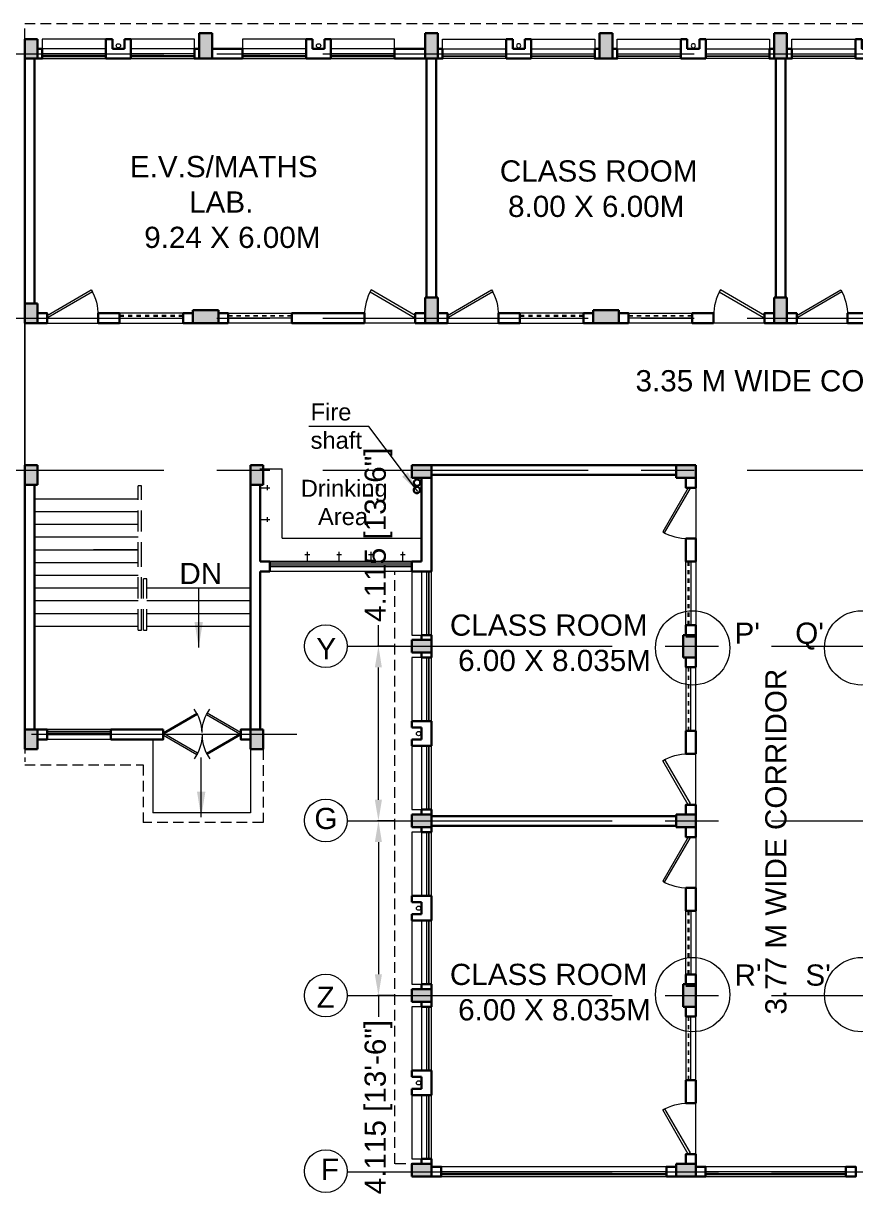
# Model space of a CAD drawing. Header units: millimetres. Extents: x 1898 to 3725, y 783 to 1532.
# Drawn here: x 3364.88 to 3384.49, y 1002.7 to 1030.27 of the extents above; entities that cross this region are included whole.
import ezdxf

# ---------------------------------------------------------------- set-up
doc = ezdxf.new("R2010")
doc.units = ezdxf.units.MM
for name, pattern in [('CENTER', [2, 1.25, -0.25, 0.25, -0.25]), ('CENTER2', [1.125, 0.75, -0.125, 0.125, -0.125]), ('DASHED', [0.75, 0.5, -0.25]), ('DASHED2', [0.375, 0.25, -0.125]), ('HIDDEN', [0.375, 0.25, -0.125])]:
    doc.linetypes.add(name, pattern=pattern)
doc.layers.get('0').update_dxf_attribs({"lineweight": 20})
doc.layers.get('Defpoints').update_dxf_attribs({"lineweight": 15})
for name, color, linetype, lineweight in [('BL', 1, 'CENTER2', 30), ('CLL LEV.', 15, 'Continuous', 18), ('COL HATCH', 253, 'Continuous', 13), ('Column', 251, 'Continuous', 30), ('DIM', 6, 'Continuous', 18), ('Door', 54, 'Continuous', 18), ('expension joint', 248, 'Continuous', 18), ('Fixture', 44, 'Continuous', 13), ('glass', 5, 'Continuous', 18), ('GRID', 134, 'CENTER', 18), ('GRID TEXT', 134, 'Continuous', 15), ('PROJ.', 30, 'DASHED2', 15), ('Railing', 23, 'Continuous', 13), ('STAIRS', 10, 'Continuous', 18), ('TEXT', 7, 'Continuous', 15), ('Ventilator', 4, 'DASHED', 18), ('Wall', 7, 'Continuous', 30), ('Window', 150, 'Continuous', 15), ('Window-Wall', 7, 'Continuous', 18)]:
    doc.layers.add(name, color=color, linetype=linetype, lineweight=lineweight)
doc.styles.add('DIM', font='arial.ttf', dxfattribs={"height": 0.5})
doc.styles.add('L120', font='arial.ttf', dxfattribs={"height": 0.6})
doc.styles.get("Standard").update_dxf_attribs({"font": 'arial.ttf', "height": 0.2})
doc.styles.add('Tabrej', font='arial.ttf')
doc.dimstyles.new('Current Dim style', dxfattribs={"dimscale": 0.3, "dimtxt": 0.2, "dimasz": 2, "dimexe": 0.18, "dimexo": 1, "dimgap": 0.09, "dimtad": 0, "dimzin": 0, "dimdsep": 46, "dimtxsty": 'Standard', "dimcen": 0.09, "dimclrd": 256, "dimclre": 256, "dimclrt": 7, "dimadec": 0, "dimazin": 0, "dimtfac": 1, "dimtofl": 0, "dimtmove": 2, "dimatfit": 3, "dimfxl": 0, "dimtolj": 1, "dimtzin": 0, "dimlwd": -1, "dimlwe": -1, "dimarcsym": 0})
doc.dimstyles.new('DIM', dxfattribs={"dimtxt": 0.5, "dimasz": 0.5, "dimexe": 0.02, "dimexo": 0, "dimgap": 0.1, "dimtad": 0, "dimdec": 3, "dimzin": 0, "dimdsep": 46, "dimtxsty": 'DIM', "dimcen": 0, "dimclrd": 251, "dimclre": 256, "dimclrt": 7, "dimadec": 0, "dimazin": 0, "dimtfac": 1, "dimtdec": 3, "dimtofl": 0, "dimtmove": 0, "dimatfit": 3, "dimfxl": 0, "dimtolj": 1, "dimtzin": 0, "dimlwd": -1, "dimlwe": -1, "dimarcsym": 0})

# ---------------------------------------------------------------- blocks, each defined once
blk = doc.blocks.new('WINDOW 1')
at = {"layer": 'CLL LEV.'}
for p, q in [((-0.23, 0), (-0.46, 0)), ((-0.46, 0), (-0.46, -1.5)), ((-0.46, -1.5), (-0.23, -1.5))]:
    blk.add_line(p, q, dxfattribs=at)
at = {"layer": 'Window'}
for p, q in [((-0.065, 0), (-0.065, -1.5)), ((-0.05, -1.5), (-0.05, 0))]:
    blk.add_line(p, q, dxfattribs=at)
at = {"layer": 'Window-Wall'}
for p, q in [((0, 0), (-0.23, 0)), ((-0.23, 0), (-0.23, -1.5)), ((-0.115, 0), (-0.115, -1.5)), ((0, -1.5), (0, 0)), ((-0.23, -1.5), (0, -1.5))]:
    blk.add_line(p, q, dxfattribs=at)
blk = doc.blocks.new('CU')
at = {"layer": 'COL HATCH', "linetype": 'CENTER2'}
h = blk.add_hatch(color=256, dxfattribs=at)
h.dxf.hatch_style = 1
h.paths.add_polyline_path([(0, 0.035), (0, -0.265), (0.46, -0.265), (0.46, 0.035)])
at = {"layer": 'Column', "linetype": 'CENTER2'}
blk.add_lwpolyline([(0, 0.035), (0, -0.265), (0.46, -0.265), (0.46, 0.035), (0, 0.035)], dxfattribs=at)
blk = doc.blocks.new('VENTILATOR')
at = {"layer": 'Ventilator', "ltscale": 0.02}
for p, q in [((-0.18, -1.5), (-0.18, 0)), ((-0.165, 0), (-0.165, -1.5))]:
    blk.add_line(p, q, dxfattribs=at)
at = {"layer": 'Window-Wall'}
for p, q in [((-0.23, 0), (0, 0)), ((-0.23, -1.5), (-0.23, 0)), ((-0.115, 0), (-0.115, -1.5)), ((0, 0), (0, -1.5)), ((-0.23, -1.5), (0, -1.5))]:
    blk.add_line(p, q, dxfattribs=at)
blk = doc.blocks.new('C3')
at = {"layer": 'COL HATCH'}
h = blk.add_hatch(color=256, dxfattribs=at)
h.dxf.hatch_style = 1
h.paths.add_polyline_path([(0.3, 0), (0, 0), (0, -0.53), (0.3, -0.53)])
at = {"layer": 'Column'}
for p, q in [((0, 0), (0, -0.53)), ((0.3, 0), (0, 0)), ((0.3, -0.53), (0.3, 0)), ((0, -0.53), (0.3, -0.53))]:
    blk.add_line(p, q, dxfattribs=at)
blk = doc.blocks.new('SHAFT')
at = {"layer": 'Fixture'}
blk.add_circle((0.327, -0.302), 0.05, dxfattribs=at)
at = {"layer": 'Wall'}
for p, q in [((0.035, 0), (0.62, 0)), ((0.035, 0), (0.035, -0.46)), ((0.185, -0.46), (0.185, -0.23)), ((0.185, -0.23), (0.47, -0.23)), ((0.47, -0.46), (0.47, -0.23)), ((0.62, 0), (0.62, -0.46)), ((0.035, -0.46), (0.185, -0.46)), ((0.62, -0.46), (0.47, -0.46))]:
    blk.add_line(p, q, dxfattribs=at)
blk = doc.blocks.new('*U18')
for p, q in [((0, 0), (0, 6)), ((40, 0), (40, 6))]:
    blk.add_line(p, q)
blk.add_lwpolyline([(0, 0), (34.64, -20), (35.52, -18.48), (0.88, 1.52)], close=True)
blk.add_arc((0, 0), 40, 330, 360)
blk = doc.blocks.new('Door')
at = {"layer": 'Door'}
blk.add_line((0, 0.18), (1.199, 0.18), dxfattribs=at)
at = {"layer": 'Door', "xscale": 0.0299845412869386, "yscale": 0.0299845412869386, "zscale": 0.0299845412869386}
blk.add_blockref('*U18', (0, 0), dxfattribs=at)
blk = doc.blocks.new('A$C65A3360F')
at = {"layer": 'Fixture', "linetype": 'CENTER2'}
for p, q in [((0, 0), (-0.23, 0)), ((0, 0), (-0.23, 0)), ((-0.166, 0.057), (-0.166, 0)), ((-0.166, 0.057), (-0.166, 0)), ((-0.166, 0), (-0.166, -0.057)), ((-0.166, 0), (-0.166, -0.057))]:
    blk.add_line(p, q, dxfattribs=at)
blk = doc.blocks.new('Door - Left Hung 36 in.')
blk.add_lwpolyline([(0.8, -1.3), (0, 0), (31.2, 18), (31.9, 16.7)], close=True)
blk.add_arc((0, 0), 36, 0, 37.3101)
blk = doc.blocks.new('C2')
at = {"layer": 'COL HATCH'}
h = blk.add_hatch(color=256, dxfattribs=at)
h.dxf.hatch_style = 1
h.paths.add_polyline_path([(0.3, 0), (0, 0), (0, -0.6), (0.3, -0.6)])
at = {"layer": 'Column'}
for p, q in [((0, 0), (0, -0.6)), ((0.3, 0), (0, 0)), ((0.3, -0.6), (0.3, 0)), ((0, -0.6), (0.3, -0.6))]:
    blk.add_line(p, q, dxfattribs=at)
blk = doc.blocks.new('*D160')
at = {"layer": 'Defpoints', "color": 0, "lineweight": 15, "transparency": 16777216}
for p in [(3373.248, 1015.597), (3373.637, 1015.597), (3373.637, 1011.482)]:
    blk.add_point(p, dxfattribs=at)
at = {"layer": 'DIM', "color": 251, "transparency": 16777216}
for p, q in [((3373.248, 1015.597), (3373.248, 1016.097)), ((3373.248, 1011.982), (3373.248, 1015.097))]:
    blk.add_line(p, q, dxfattribs=at)
at = {"layer": 'DIM', "transparency": 16777216}
for p, q in [((3373.637, 1015.597), (3373.228, 1015.597)), ((3373.637, 1011.482), (3373.228, 1011.482))]:
    blk.add_line(p, q, dxfattribs=at)
at = {"layer": 'DIM', "color": 251, "lineweight": 15, "transparency": 16777216}
for points in [[(3373.164, 1015.097), (3373.331, 1015.097), (3373.248, 1015.597)], [(3373.164, 1011.982), (3373.331, 1011.982), (3373.248, 1011.482)]]:
    blk.add_solid(points, dxfattribs=at)
at = {"layer": 'DIM', "color": 7, "transparency": 16777216, "insert": (3373.248, 1018.224), "char_height": 0.5, "attachment_point": 5, "rotation": 90, "style": 'DIM'}
blk.add_mtext('\\A1;4.115 [13\'-6"]', dxfattribs=at)
blk = doc.blocks.new('*D161')
at = {"layer": 'Defpoints', "color": 0, "lineweight": 15, "transparency": 16777216}
for p in [(3373.637, 1011.482), (3373.248, 1007.367), (3373.637, 1007.367)]:
    blk.add_point(p, dxfattribs=at)
at = {"layer": 'DIM', "transparency": 16777216}
for p, q in [((3373.637, 1011.482), (3373.228, 1011.482)), ((3373.637, 1007.367), (3373.228, 1007.367))]:
    blk.add_line(p, q, dxfattribs=at)
at = {"layer": 'DIM', "color": 251, "transparency": 16777216}
for p, q in [((3373.248, 1010.982), (3373.248, 1007.867)), ((3373.248, 1007.367), (3373.248, 1006.867))]:
    blk.add_line(p, q, dxfattribs=at)
at = {"layer": 'DIM', "color": 251, "lineweight": 15, "transparency": 16777216}
for points in [[(3373.164, 1010.982), (3373.331, 1010.982), (3373.248, 1011.482)], [(3373.164, 1007.867), (3373.331, 1007.867), (3373.248, 1007.367)]]:
    blk.add_solid(points, dxfattribs=at)
at = {"layer": 'DIM', "color": 7, "transparency": 16777216, "insert": (3373.248, 1004.739), "char_height": 0.5, "attachment_point": 5, "rotation": 90, "style": 'DIM'}
blk.add_mtext('\\A1;4.115 [13\'-6"]', dxfattribs=at)
blk = doc.blocks.new('GROUND FLOOR')
at = {"layer": 'BL'}
for centre in [(35.2061, 20.4333), (35.2009, 20.2593)]:
    blk.add_circle(centre, 0.075, dxfattribs=at)
at = {"layer": 'expension joint'}
for p, q in [((25.9586, 24.1935), (25.9586, 20.8435)), ((25.9586, 20.8435), (25.9586, 24.1935))]:
    blk.add_line(p, q, dxfattribs=at)
at = {"layer": 'Fixture'}
for p, q in [((31.4986, 20.761), (32.0286, 20.761)), ((32.0286, 19.126), (32.0286, 20.7606)), ((32.0286, 19.126), (35.3136, 19.126))]:
    blk.add_line(p, q, dxfattribs=at)
at = {"layer": 'glass', "lineweight": 5}
for p, q in [((35.0836, 18.5335), (31.7386, 18.5335)), ((31.7386, 18.4985), (35.0836, 18.4985)), ((27.9886, 14.5735), (26.4886, 14.5735)), ((26.4886, 14.5385), (27.9886, 14.5385))]:
    blk.add_line(p, q, dxfattribs=at)
at = {"layer": 'PROJ.'}
for p, q in [((25.9586, 30.8835), (25.9586, 31.2535)), ((25.9586, 31.2535), (51.8536, 31.2535)), ((34.6836, 4.3835), (34.6836, 18.3435)), ((31.5786, 14.1535), (31.5786, 12.4235)), ((25.9586, 13.7835), (28.7466, 13.7835)), ((28.7466, 13.7835), (28.7466, 12.4235)), ((31.5786, 12.4235), (28.7466, 12.4235)), ((35.3136, 4.3835), (34.6836, 4.3835))]:
    blk.add_line(p, q, dxfattribs=at)
at = {"layer": 'PROJ.', "ltscale": 0.05}
blk.add_line((35.3136, 18.3435), (34.6836, 18.3435), dxfattribs=at)
at = {"layer": 'PROJ.', "ltscale": 0.02}
blk.add_line((25.9586, 14.1535), (25.9586, 13.7835), dxfattribs=at)
at = {"layer": 'Railing', "linetype": 'DASHED'}
for p, q in [((28.6286, 18.5285), (28.6286, 20.3615)), ((28.7086, 18.5285), (28.7086, 20.3615)), ((28.6286, 16.9535), (28.6286, 18.5285)), ((28.7086, 16.9535), (28.7086, 18.5285)), ((28.7586, 16.9535), (28.7586, 18.168)), ((28.8386, 16.9535), (28.8386, 18.168)), ((28.6286, 16.9535), (28.7086, 16.9535)), ((28.7586, 16.9535), (28.8386, 16.9535))]:
    blk.add_line(p, q, dxfattribs=at)
at = {"layer": 'Railing', "linetype": 'HIDDEN', "ltscale": 0.01}
for p, q in [((28.7086, 20.3615), (28.6286, 20.3615)), ((28.8386, 18.168), (28.7586, 18.168))]:
    blk.add_line(p, q, dxfattribs=at)
at = {"layer": 'STAIRS'}
for p, q in [((26.1886, 20.0535), (28.6286, 20.0535)), ((26.1886, 19.7535), (28.6286, 19.7535)), ((26.1886, 19.4535), (28.6286, 19.4535)), ((26.1886, 19.1535), (28.6286, 19.1535)), ((26.1886, 18.8535), (28.6286, 18.8535)), ((28.6286, 18.8535), (27.5785, 18.8535)), ((26.1886, 18.5535), (28.6286, 18.5535)), ((26.1886, 18.2535), (28.6286, 18.2535)), ((26.1886, 17.9535), (28.6286, 17.9535)), ((28.8386, 17.9535), (31.2786, 17.9535)), ((26.1886, 17.6535), (28.6286, 17.6535)), ((28.8386, 17.6535), (31.2786, 17.6535)), ((26.1886, 17.3535), (28.6286, 17.3535)), ((28.8386, 17.3535), (31.2786, 17.3535)), ((26.1886, 17.0535), (28.6286, 17.0535)), ((28.8386, 17.0535), (31.2786, 17.0535)), ((28.9766, 14.3835), (28.9766, 12.6535)), ((31.2786, 14.3835), (31.2786, 12.6535)), ((31.2786, 12.6535), (28.9766, 12.6535))]:
    blk.add_line(p, q, dxfattribs=at)
at = {"layer": 'Wall'}
for p, q in [((25.9586, 24.6535), (25.9586, 30.4235)), ((26.1886, 24.6535), (26.1886, 30.4235)), ((35.4286, 24.7935), (35.4286, 30.4235)), ((35.6586, 24.7935), (35.6586, 30.4235)), ((43.6586, 24.7935), (43.6586, 30.4235)), ((43.8886, 24.7935), (43.8886, 30.4235)), ((41.3136, 20.8435), (35.5436, 20.8435)), ((35.3136, 20.5435), (35.5436, 20.5435)), ((41.3136, 20.6135), (35.5436, 20.6135)), ((35.5436, 20.5435), (35.5436, 18.3435)), ((25.9586, 20.3835), (25.9586, 14.6135)), ((26.1886, 20.3835), (26.1886, 14.6135)), ((31.2786, 20.3835), (31.2786, 14.6135)), ((31.5086, 20.3835), (31.5086, 18.5735)), ((31.7386, 18.5735), (31.5086, 18.5735)), ((31.7386, 18.3435), (31.7386, 18.5735)), ((35.0836, 18.3435), (35.0836, 18.5735)), ((35.0836, 18.5735), (35.3136, 18.5735)), ((31.5086, 14.6135), (31.5086, 18.3435)), ((31.5086, 18.3435), (31.7386, 18.3435)), ((35.5436, 18.3435), (35.0836, 18.3435)), ((41.7736, 16.8085), (41.5436, 16.8085)), ((35.5436, 12.5785), (41.3136, 12.5785)), ((35.5436, 12.3485), (41.3136, 12.3485)), ((41.7736, 8.5785), (41.5436, 8.5785))]:
    blk.add_line(p, q, dxfattribs=at)
for points in [[(26.3736, 30.6535), (26.3736, 30.4235), (26.2586, 30.4235), (26.2586, 30.6535), (26.3736, 30.6535)], [(26.3736, 30.6534), (26.3736, 30.4234), (26.2586, 30.4234), (26.2586, 30.6534), (26.3736, 30.6534)], [(30.0736, 30.6534), (30.0736, 30.4234), (29.9586, 30.4234), (29.9586, 30.6534), (30.0736, 30.6534)], [(31.0911, 30.6534), (31.0911, 30.4234), (30.3736, 30.4234), (30.3736, 30.6534), (31.0911, 30.6534)], [(35.3936, 30.6534), (35.3936, 30.4234), (34.6761, 30.4234), (34.6761, 30.6534), (35.3936, 30.6534)], [(35.6936, 30.6535), (35.6936, 30.4235), (35.8086, 30.4235), (35.8086, 30.6535), (35.6936, 30.6535)], [(39.3936, 30.6535), (39.3936, 30.4235), (39.5086, 30.4235), (39.5086, 30.6535), (39.3936, 30.6535)], [(39.8086, 30.6535), (39.8086, 30.4235), (39.9236, 30.4235), (39.9236, 30.6535), (39.8086, 30.6535)], [(43.5086, 30.6535), (43.5086, 30.4235), (43.6236, 30.4235), (43.6236, 30.6535), (43.5086, 30.6535)], [(43.5086, 30.6535), (43.5086, 30.4235), (43.6236, 30.4235), (43.6236, 30.6535), (43.5086, 30.6535)], [(43.9236, 30.6535), (43.9236, 30.4235), (44.0386, 30.4235), (44.0386, 30.6535), (43.9236, 30.6535)], [(26.2586, 24.1935), (26.2586, 24.4235), (26.4886, 24.4235), (26.4886, 24.1935), (26.2586, 24.1935)], [(29.6936, 24.1935), (29.6936, 24.4235), (29.9236, 24.4235), (29.9236, 24.1935), (29.6936, 24.1935)], [(30.7536, 24.1935), (30.7536, 24.4235), (30.5236, 24.4235), (30.5236, 24.1935), (30.7536, 24.1935)], [(35.3936, 24.1935), (35.3936, 24.4235), (35.1636, 24.4235), (35.1636, 24.1935), (35.3936, 24.1935)], [(35.6936, 24.1935), (35.6936, 24.4235), (35.9236, 24.4235), (35.9236, 24.1935), (35.6936, 24.1935)], [(39.1286, 24.1935), (39.1286, 24.4235), (39.3586, 24.4235), (39.3586, 24.1935), (39.1286, 24.1935)], [(40.1886, 24.1935), (40.1886, 24.4235), (39.9586, 24.4235), (39.9586, 24.1935), (40.1886, 24.1935)], [(43.6236, 24.1935), (43.6236, 24.4235), (43.3936, 24.4235), (43.3936, 24.1935), (43.6236, 24.1935)], [(43.9236, 24.1935), (43.9236, 24.4235), (44.1536, 24.4235), (44.1536, 24.1935), (43.9236, 24.1935)], [(35.3136, 18.5735), (35.3136, 20.5435)], [(41.7736, 20.5435), (41.5436, 20.5435), (41.5436, 20.3135), (41.7736, 20.3135), (41.7736, 20.5435)], [(35.3136, 16.8435), (35.5436, 16.8435), (35.5436, 16.7285), (35.3136, 16.7285), (35.3136, 16.8435)], [(41.7736, 17.0735), (41.5436, 17.0735), (41.5436, 16.8435), (41.7736, 16.8435), (41.7736, 17.0735)], [(35.3136, 16.4285), (35.5436, 16.4285), (35.5436, 16.3135), (35.3136, 16.3135), (35.3136, 16.4285)], [(41.7736, 16.0835), (41.5436, 16.0835), (41.5436, 16.3135), (41.7736, 16.3135), (41.7736, 16.0835)], [(26.4886, 14.6135), (26.2586, 14.6135), (26.2586, 14.3835), (26.4886, 14.3835), (26.4886, 14.6135)], [(31.2786, 14.6135), (31.0486, 14.6135), (31.0486, 14.3835), (31.2786, 14.3835), (31.2786, 14.6135)], [(35.3136, 12.7285), (35.5436, 12.7285), (35.5436, 12.6135), (35.3136, 12.6135), (35.3136, 12.7285)], [(35.3136, 12.7285), (35.5436, 12.7285), (35.5436, 12.6135), (35.3136, 12.6135), (35.3136, 12.7285)], [(41.7736, 12.6135), (41.5436, 12.6135), (41.5436, 12.8435), (41.7736, 12.8435), (41.7736, 12.6135)], [(35.3136, 12.3135), (35.5436, 12.3135), (35.5436, 12.1985), (35.3136, 12.1985), (35.3136, 12.3135)], [(41.7736, 12.3135), (41.5436, 12.3135), (41.5436, 12.0835), (41.7736, 12.0835), (41.7736, 12.3135)], [(41.7736, 8.8435), (41.5436, 8.8435), (41.5436, 8.6135), (41.7736, 8.6135), (41.7736, 8.8435)], [(35.3136, 8.6135), (35.5436, 8.6135), (35.5436, 8.4985), (35.3136, 8.4985), (35.3136, 8.6135)], [(35.3136, 8.1985), (35.5436, 8.1985), (35.5436, 8.0835), (35.3136, 8.0835), (35.3136, 8.1985)], [(41.7736, 7.8535), (41.5436, 7.8535), (41.5436, 8.0835), (41.7736, 8.0835), (41.7736, 7.8535)], [(35.3136, 4.4985), (35.5436, 4.4985), (35.5436, 4.3835), (35.3136, 4.3835), (35.3136, 4.4985)], [(35.3136, 4.4985), (35.5436, 4.4985), (35.5436, 4.3835), (35.3136, 4.3835), (35.3136, 4.4985)], [(41.7736, 4.3835), (41.5436, 4.3835), (41.5436, 4.6135), (41.7736, 4.6135), (41.7736, 4.3835)], [(35.5436, 4.0835), (35.7736, 4.0835), (35.7736, 4.3135), (35.5436, 4.3135), (35.5436, 4.0835)], [(41.0836, 4.0835), (41.3136, 4.0835), (41.3136, 4.3135), (41.0836, 4.3135), (41.0836, 4.0835)], [(41.7736, 4.0835), (42.0036, 4.0835), (42.0036, 4.3135), (41.7736, 4.3135), (41.7736, 4.0835)], [(45.3136, 4.0835), (45.5436, 4.0835), (45.5436, 4.3135), (45.3136, 4.3135), (45.3136, 4.0835)]]:
    blk.add_lwpolyline(points, dxfattribs=at)
for points in [[(27.688, 24.1934), (27.688, 24.4235), (28.1936, 24.4235), (28.1936, 24.1934)], [(33.9642, 24.1934), (33.9642, 24.4235), (32.2536, 24.4235), (32.2536, 24.1934)], [(37.123, 24.1933), (37.123, 24.4235), (37.6286, 24.4235), (37.6286, 24.1933)], [(42.1942, 24.1933), (42.1942, 24.4235), (41.6886, 24.4235), (41.6886, 24.1933)], [(45.353, 24.1933), (45.353, 24.4235), (45.8586, 24.4235), (45.8586, 24.1933)], [(41.7738, 19.1141), (41.5436, 19.1141), (41.5436, 18.5735), (41.7738, 18.5735)], [(29.2242, 14.6135), (27.9886, 14.6135), (27.9886, 14.3835), (29.2242, 14.3835)], [(41.7738, 14.0428), (41.5436, 14.0428), (41.5436, 14.5835), (41.7738, 14.5835)], [(41.7738, 10.8841), (41.5436, 10.8841), (41.5436, 10.3435), (41.7738, 10.3435)], [(41.7738, 5.8128), (41.5436, 5.8128), (41.5436, 6.3535), (41.7738, 6.3535)]]:
    blk.add_lwpolyline(points, close=True, dxfattribs=at)
at = {"layer": 'Window'}
for p, q in [((41.0836, 4.1485), (35.7736, 4.1485)), ((45.3136, 4.1485), (42.0036, 4.1485)), ((35.7736, 4.1335), (41.0836, 4.1335)), ((42.0036, 4.1335), (45.3136, 4.1335))]:
    blk.add_line(p, q, dxfattribs=at)
at = {"layer": 'Window-Wall', "lineweight": 15}
for p, q in [((35.0836, 18.5735), (31.7386, 18.5735)), ((31.7386, 18.4585), (35.0836, 18.4585)), ((35.0836, 18.3435), (31.7386, 18.3435)), ((27.9886, 14.6135), (26.4886, 14.6135)), ((27.9886, 14.6135), (27.9886, 14.3835)), ((26.4886, 14.4985), (27.9886, 14.4985)), ((27.9886, 14.3835), (26.4886, 14.3835))]:
    blk.add_line(p, q, dxfattribs=at)
at = {"layer": 'Window-Wall'}
for p, q in [((41.0836, 4.3135), (35.7736, 4.3135)), ((35.7736, 4.3135), (35.7736, 4.0835)), ((41.0836, 4.1985), (35.7736, 4.1985)), ((45.3136, 4.3135), (42.0036, 4.3135)), ((42.0036, 4.3135), (42.0036, 4.0835)), ((45.3136, 4.1985), (42.0036, 4.1985)), ((45.3136, 4.0835), (45.3136, 4.3135)), ((35.7736, 4.0835), (41.0836, 4.0835)), ((42.0036, 4.0835), (45.3136, 4.0835))]:
    blk.add_line(p, q, dxfattribs=at)
at = {"layer": 'Column', "linetype": 'CENTER2', "rotation": 270}
for p in [(26.2236, 30.8835), (26.2236, 24.6535)]:
    blk.add_blockref('CU', p, dxfattribs=at)
at = {"layer": 'Column', "color": 5}
for name, p in [('C2', (30.0736, 31.0234)), ('C3', (41.4736, 16.8435)), ('C3', (41.4736, 8.6135))]:
    blk.add_blockref(name, p, dxfattribs=at)
at = {"layer": 'Column', "color": 5, "xscale": -1}
for p in [(35.6936, 31.0235), (39.8086, 31.0235), (43.9236, 31.0235), (35.6936, 24.7935), (43.9236, 24.7935)]:
    blk.add_blockref('C2', p, dxfattribs=at)
at = {"layer": 'Column', "color": 5, "rotation": 270}
blk.add_blockref('C2', (30.5236, 24.4935), dxfattribs=at)
at = {"layer": 'Column', "color": 5, "xscale": -1, "rotation": 90}
blk.add_blockref('C2', (39.3586, 24.4935), dxfattribs=at)
at = {"layer": 'Column', "linetype": 'CENTER2', "xscale": -1}
for p, rotation in [((26.2236, 20.3835), 270), ((25.9936, 20.8435), 90), ((31.3136, 20.8435), 90), ((25.9936, 14.6135), 90), ((31.3136, 14.6135), 90)]:
    blk.add_blockref('CU', p, dxfattribs=dict(at, rotation=rotation))
for p in [(35.5436, 20.8085), (41.7736, 20.8085), (35.5436, 16.6935), (35.5436, 12.5785), (41.7736, 12.5785), (35.5436, 8.4635), (35.5436, 4.3485), (41.7736, 4.3485)]:
    blk.add_blockref('CU', p, dxfattribs=at)
at = {"layer": 'Door', "xscale": 0.02527777777140727, "yscale": 0.02527777777140727, "zscale": 0.02527777777140727}
blk.add_blockref('Door - Left Hung 36 in.', (29.227, 14.5463), dxfattribs=at)
at = {"layer": 'Door', "extrusion": (0, 0, -1), "xscale": 0.02527777777140727, "yscale": 0.02527777777140727, "zscale": -0.0252777777714073}
blk.add_blockref('Door - Left Hung 36 in.', (-31.047, 14.5463), dxfattribs=at)
at = {"layer": 'Door', "extrusion": (0, 0, -1), "xscale": 0.02527777777140727, "yscale": 0.02527777777140727, "zscale": -0.0252777777714073, "rotation": 180}
blk.add_blockref('Door - Left Hung 36 in.', (-29.227, 14.4806), dxfattribs=at)
at = {"layer": 'Door', "xscale": 0.02527777777140727, "yscale": 0.02527777777140727, "zscale": 0.02527777777140727, "rotation": 180}
blk.add_blockref('Door - Left Hung 36 in.', (31.047, 14.4806), dxfattribs=at)
at = {"layer": 'Fixture', "xscale": -1}
for p in [(31.5086, 20.3135), (31.5086, 19.5635)]:
    blk.add_blockref('A$C65A3360F', p, dxfattribs=at)
at = {"layer": 'Fixture', "xscale": -1, "rotation": 90}
for p in [(32.6211, 18.5735), (33.3711, 18.5735), (34.1211, 18.5735), (34.8711, 18.5735)]:
    blk.add_blockref('A$C65A3360F', p, dxfattribs=at)
at = {"layer": 'Wall'}
for name, p, rotation in [('WINDOW 1', (27.8736, 30.4234), 270), ('SHAFT', (28.4936, 30.4234), 180), ('WINDOW 1', (29.9586, 30.4234), 270), ('WINDOW 1', (32.5911, 30.4234), 270), ('SHAFT', (33.2111, 30.4234), 180), ('WINDOW 1', (34.6761, 30.4234), 270), ('Door', (35.1636, 24.3732), 180), ('Door', (43.3936, 24.3732), 180), ('VENTILATOR', (32.2536, 24.1935), 270), ('VENTILATOR', (41.6886, 24.1935), 270), ('Door', (41.5939, 20.3135), 270), ('SHAFT', (35.5436, 14.8485), 270), ('Door', (41.5939, 12.0835), 270), ('SHAFT', (35.5436, 10.7335), 270), ('SHAFT', (35.5436, 6.6185), 270)]:
    blk.add_blockref(name, p, dxfattribs=dict(at, rotation=rotation))
at = {"layer": 'Wall', "xscale": -1}
for name, p, rotation in [('WINDOW 1', (35.8086, 30.4235), 90), ('SHAFT', (37.2736, 30.4235), 180), ('WINDOW 1', (37.8936, 30.4235), 90), ('WINDOW 1', (39.9236, 30.4235), 90), ('SHAFT', (41.3886, 30.4235), 180), ('WINDOW 1', (42.0086, 30.4235), 90), ('WINDOW 1', (44.0386, 30.4235), 90), ('SHAFT', (45.5036, 30.4235), 180), ('Door', (26.4886, 24.3733), 180), ('Door', (35.9236, 24.3732), 180), ('Door', (44.1536, 24.3732), 180), ('VENTILATOR', (28.1936, 24.1935), 90), ('VENTILATOR', (37.6286, 24.1935), 90), ('VENTILATOR', (41.7736, 14.5835), 180), ('Door', (41.5939, 12.8435), 270), ('VENTILATOR', (41.7736, 6.3535), 180), ('Door', (41.5939, 4.6135), 270)]:
    blk.add_blockref(name, p, dxfattribs=dict(at, rotation=rotation))
at = {"layer": 'Wall'}
for name, p in [('VENTILATOR', (41.7736, 18.5735)), ('WINDOW 1', (35.5436, 18.3435)), ('WINDOW 1', (35.5436, 16.3135)), ('WINDOW 1', (35.5436, 14.2285)), ('WINDOW 1', (35.5436, 12.1985)), ('VENTILATOR', (41.7736, 10.3435)), ('WINDOW 1', (35.5436, 10.1135)), ('WINDOW 1', (35.5436, 8.0835)), ('WINDOW 1', (35.5436, 5.9985))]:
    blk.add_blockref(name, p, dxfattribs=at)
at = {"layer": 'TEXT', "lineweight": 30, "char_height": 0.5, "attachment_point": 1, "style": 'L120'}
for s, insert, width in [('\\pi0.15996; E.V.S/MATHS \\P\\pi1.7498;LAB.\\P\\pi0.10897;   9.24 X 6.00M', (28.0833, 28.1295), 4.902123), ('{\\fArial|b0|i0|c0|p34;CLASS ROOM\\P 8.00 X 6.00M}', (37.1565, 28.0267), 4.753159), ('3.35 M WIDE CORRIDOR ', (40.3541, 23.084), 9.930816), ('{\\fArial|b0|i0|c0|p34;DN}', (29.6037, 18.5428), 1.001447), ('{\\fArial|b0|i0|c0|p34;CLASS ROOM\\P 6.00 X 8.035M}', (35.9793, 17.3269), 9.930816), ('{\\fArial|b0|i0|c0|p34;CLASS ROOM\\P 6.00 X 8.035M}', (35.9793, 9.0969), 9.930816)]:
    blk.add_mtext(s, dxfattribs=dict(at, insert=insert, width=width))
at = {"layer": 'TEXT', "lineweight": 30, "char_height": 0.4, "attachment_point": 1, "style": 'L120'}
for s, width, insert in [('Fire \\Pshaft', 2.454924, (32.696, 22.2988)), ('\\pi1.2407;Drinking\\P\\pi1.647;Area', 4.450523, (31.223, 20.5005))]:
    blk.add_mtext_dynamic_manual_height_columns(s, width=width, gutter_width=5, heights=[0], dxfattribs=dict(at, insert=insert))
at = {"layer": 'TEXT', "lineweight": 30, "insert": (43.4116, 7.9011), "char_height": 0.5, "width": 9.930816, "attachment_point": 1, "rotation": 90, "style": 'L120'}
blk.add_mtext('3.77 M WIDE CORRIDOR ', dxfattribs=at)
at = {"layer": 'DIM'}
blk.add_leader([(35.2239, 20.2247), (34.0675, 21.754), (32.655, 21.754)], dimstyle='DIM', override={"dimgap": 0.1, "dimtad": 0, "dimarcsym": 1}, dxfattribs=at)
for points in [[(30.0586, 16.5488), (30.0586, 17.9535)], [(30.1177, 12.5497), (30.1177, 13.9544)]]:
    blk.add_leader(points, dimstyle='Current Dim style', dxfattribs=at)

msp = doc.modelspace()

# ---------------------------------------------------------------- linework, layer by layer
at = {"layer": 'DIM'}
for centre in [(3380.6538, 1015.5579), (3384.6369, 1015.5579), (3380.6538, 1007.3891), (3384.6369, 1007.3891)]:
    msp.add_circle(centre, 0.8755, dxfattribs=at)
at = {"layer": 'GRID', "color": 190, "ltscale": 5}
for p, q in [((3291.9377, 1029.5567), (3407.2626, 1029.5567)), ((3291.9377, 1023.3267), (3407.2626, 1023.3267)), ((3291.9377, 1019.7467), (3407.2626, 1019.7467))]:
    msp.add_line(p, q, dxfattribs=at)
at = {"layer": 'GRID', "color": 162, "ltscale": 5}
for p, q in [((3372.5101, 1015.5967), (3393.0917, 1015.5967)), ((3372.5101, 1007.3667), (3393.0917, 1007.3667))]:
    msp.add_line(p, q, dxfattribs=at)
at = {"layer": 'GRID', "ltscale": 5}
for p, q in [((3371.3229, 1013.5168), (3324.6631, 1013.5168)), ((3372.5101, 1011.4817), (3391.7807, 1011.4817)), ((3372.5101, 1003.2167), (3393.8997, 1003.2167))]:
    msp.add_line(p, q, dxfattribs=at)
at = {"layer": 'GRID TEXT', "color": 162}
for centre in [(3372.0065, 1015.5987), (3372.0065, 1007.3687)]:
    msp.add_circle(centre, 0.5036, dxfattribs=at)
at = {"layer": 'GRID TEXT'}
for centre in [(3372.0066, 1011.4934), (3372.0066, 1003.2284)]:
    msp.add_circle(centre, 0.5036, dxfattribs=at)

# ---------------------------------------------------------------- block references
at = {"layer": 'Window-Wall'}
msp.add_blockref('GROUND FLOOR', (3338.9536, 999.0183), dxfattribs=at)

# ---------------------------------------------------------------- texts
at = {"layer": 'GRID TEXT', "color": 162, "char_height": 0.5, "attachment_point": 1, "style": 'Tabrej'}
for s, insert in [('Y', (3371.7855, 1015.7891)), ('Z', (3371.7924, 1007.5793))]:
    msp.add_mtext_dynamic_manual_height_columns(s, width=0.5, gutter_width=24, heights=[0], dxfattribs=dict(at, insert=insert))
at = {"layer": 'GRID TEXT', "char_height": 0.5, "attachment_point": 1, "style": 'Tabrej'}
for s, insert in [('G', (3371.7389, 1011.7897)), ('F', (3371.8933, 1003.5247))]:
    msp.add_mtext_dynamic_manual_height_columns(s, width=0.5, gutter_width=24, heights=[0], dxfattribs=dict(at, insert=insert))
at = {"layer": 'TEXT', "char_height": 0.5, "attachment_point": 1, "style": 'Tabrej'}
for s, insert in [("P'", (3381.6412, 1016.1542)), ("Q'", (3383.0719, 1016.1542)), ("R'", (3381.6412, 1008.0992)), ("S'", (3383.312, 1008.0992))]:
    msp.add_mtext_dynamic_manual_height_columns(s, width=0.5, gutter_width=24, heights=[0], dxfattribs=dict(at, insert=insert))

# ---------------------------------------------------------------- dimensions: what is measured, and where the dimension line sits
at = {"layer": 'DIM'}
for base, p2, picture, middle in [((3373.2475, 1015.5967), (3373.6372, 1015.5967), '*D160', (3373.2475, 1018.2243)), ((3373.2475, 1007.3667), (3373.6372, 1007.3667), '*D161', (3373.2475, 1004.7391))]:
    dim = msp.add_linear_dim(base=base, p1=(3373.6372, 1011.4817), p2=p2, angle=90, dimstyle='DIM', override={"dimtxt": 0.5, "dimasz": 0.5, "dimarcsym": 1}, dxfattribs=at)
    dim.commit()
    dim.dimension.update_dxf_attribs({"geometry": picture, "text_midpoint": middle})

doc.saveas('drawing.dxf')
